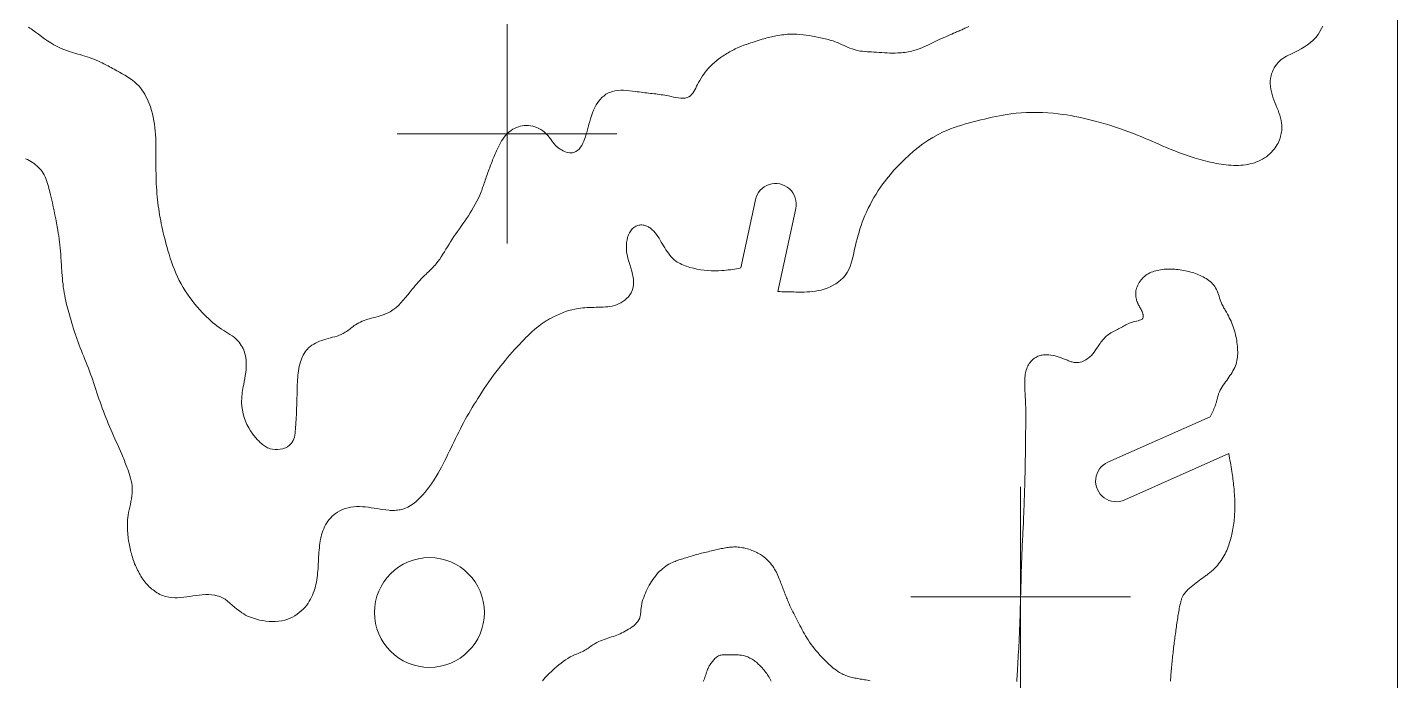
# Model space of a CAD drawing. Header units: millimetres. Extents: x -0.1 to 63, y 0 to 35.
# Drawn here: x 50.53 to 63, y 17.38 to 23.33 of the extents above; entities that cross this region are included whole.
import ezdxf

# ---------------------------------------------------------------- set-up
doc = ezdxf.new("R2010")
doc.units = ezdxf.units.MM
doc.header["$MEASUREMENT"] = 0
doc.header["$PDMODE"] = 2
for name, color, linetype, lineweight in [('cut', 7, 'CONTINUOUS', 0), ('layout3', 7, 'CONTINUOUS', 0), ('layout4', 7, 'CONTINUOUS', 0), ('screw', 7, 'CONTINUOUS', 0)]:
    doc.layers.add(name, color=color, linetype=linetype, lineweight=lineweight)

msp = doc.modelspace()

# ---------------------------------------------------------------- linework, layer by layer
at = {"layer": 'cut'}
msp.add_line((63, 35), (63, 0), dxfattribs=at)
at = {"layer": 'layout3', "color": 3, "linetype": 'CONTINUOUS'}
for p, q in [((57.157, 21.758), (57.024, 21.137)), ((57.524, 21.679), (57.362, 20.921))]:
    msp.add_line(p, q, dxfattribs=at)
at = {"layer": 'layout3', "color": 5, "linetype": 'CONTINUOUS'}
msp.add_lwpolyline([(54.898, 22.358), (54.884, 22.343), (54.871, 22.328), (54.859, 22.311), (54.848, 22.294), (54.838, 22.276), (54.828, 22.258), (54.819, 22.24), (54.81, 22.221), (54.802, 22.202), (54.795, 22.189), (54.789, 22.175), (54.784, 22.161), (54.778, 22.147), (54.772, 22.134), (54.767, 22.12), (54.761, 22.106), (54.756, 22.092), (54.751, 22.079), (54.745, 22.064), (54.74, 22.05), (54.735, 22.036), (54.729, 22.022), (54.724, 22.007), (54.719, 21.993), (54.714, 21.978), (54.709, 21.964), (54.704, 21.95), (54.7, 21.936), (54.695, 21.923), (54.69, 21.909), (54.686, 21.896), (54.681, 21.882), (54.676, 21.869), (54.672, 21.855), (54.667, 21.842), (54.661, 21.829), (54.65, 21.801), (54.637, 21.773), (54.623, 21.745), (54.609, 21.718), (54.594, 21.691), (54.579, 21.664), (54.563, 21.638), (54.546, 21.612), (54.529, 21.586), (54.513, 21.563), (54.497, 21.539), (54.481, 21.516), (54.464, 21.493), (54.448, 21.47), (54.431, 21.447), (54.415, 21.424), (54.399, 21.4), (54.384, 21.376), (54.37, 21.353), (54.356, 21.33), (54.342, 21.307), (54.329, 21.284), (54.315, 21.261), (54.3, 21.239), (54.285, 21.217), (54.269, 21.195), (54.253, 21.174), (54.243, 21.163), (54.233, 21.153), (54.224, 21.142), (54.213, 21.132), (54.203, 21.122), (54.193, 21.112), (54.182, 21.102), (54.172, 21.091), (54.162, 21.081), (54.147, 21.067), (54.133, 21.052), (54.118, 21.037), (54.104, 21.022), (54.09, 21.007), (54.077, 20.991), (54.063, 20.976), (54.049, 20.96), (54.036, 20.944), (54.015, 20.918), (53.995, 20.893), (53.974, 20.867), (53.953, 20.842), (53.931, 20.818), (53.909, 20.795), (53.885, 20.774), (53.86, 20.755), (53.834, 20.738), (53.817, 20.729), (53.799, 20.721), (53.781, 20.714), (53.762, 20.707), (53.743, 20.701), (53.724, 20.696), (53.704, 20.69), (53.685, 20.685), (53.665, 20.679), (53.648, 20.674), (53.631, 20.669), (53.614, 20.663), (53.597, 20.658), (53.581, 20.651), (53.565, 20.644), (53.549, 20.637), (53.533, 20.628), (53.519, 20.619), (53.508, 20.612), (53.498, 20.604), (53.487, 20.596), (53.477, 20.588), (53.467, 20.58), (53.457, 20.573), (53.447, 20.565), (53.436, 20.558), (53.426, 20.551), (53.408, 20.541), (53.39, 20.532), (53.371, 20.524), (53.351, 20.517), (53.332, 20.511), (53.311, 20.505), (53.291, 20.5), (53.271, 20.494), (53.25, 20.488), (53.231, 20.483), (53.212, 20.476), (53.193, 20.469), (53.174, 20.462), (53.156, 20.453), (53.139, 20.444), (53.122, 20.434), (53.107, 20.422), (53.092, 20.409), (53.081, 20.398), (53.071, 20.385), (53.061, 20.372), (53.052, 20.358), (53.044, 20.344), (53.036, 20.329), (53.03, 20.314), (53.024, 20.298), (53.018, 20.282), (53.012, 20.262), (53.007, 20.242), (53.003, 20.221), (53, 20.2), (52.997, 20.179), (52.995, 20.159), (52.993, 20.138), (52.991, 20.117), (52.99, 20.096), (52.989, 20.072), (52.988, 20.049), (52.988, 20.025), (52.987, 20.001), (52.987, 19.978), (52.986, 19.955), (52.985, 19.931), (52.985, 19.908), (52.984, 19.885), (52.983, 19.863), (52.983, 19.841), (52.982, 19.82), (52.981, 19.798), (52.979, 19.776), (52.978, 19.754), (52.977, 19.732), (52.975, 19.709), (52.974, 19.686), (52.973, 19.668), (52.971, 19.65), (52.969, 19.632), (52.966, 19.615), (52.963, 19.597), (52.958, 19.581), (52.952, 19.565), (52.944, 19.551), (52.934, 19.537), (52.919, 19.522), (52.901, 19.509), (52.881, 19.499), (52.859, 19.491), (52.835, 19.486), (52.811, 19.483), (52.788, 19.483), (52.764, 19.486), (52.742, 19.491), (52.731, 19.495), (52.72, 19.5), (52.71, 19.505), (52.701, 19.511), (52.691, 19.517), (52.682, 19.523), (52.673, 19.53), (52.664, 19.537), (52.656, 19.545), (52.647, 19.553), (52.639, 19.561), (52.63, 19.569), (52.622, 19.578), (52.614, 19.587), (52.606, 19.596), (52.599, 19.605), (52.591, 19.614), (52.584, 19.623), (52.565, 19.652), (52.548, 19.681), (52.532, 19.712), (52.518, 19.743), (52.507, 19.776), (52.497, 19.809), (52.49, 19.842), (52.486, 19.876), (52.483, 19.909), (52.483, 19.928), (52.484, 19.946), (52.485, 19.965), (52.487, 19.983), (52.489, 20.002), (52.492, 20.02), (52.495, 20.039), (52.498, 20.057), (52.502, 20.075), (52.507, 20.103), (52.511, 20.13), (52.516, 20.157), (52.52, 20.184), (52.523, 20.211), (52.524, 20.239), (52.525, 20.266), (52.523, 20.293), (52.52, 20.321), (52.517, 20.337), (52.513, 20.354), (52.508, 20.37), (52.502, 20.387), (52.496, 20.402), (52.488, 20.418), (52.48, 20.432), (52.471, 20.446), (52.461, 20.46), (52.446, 20.476), (52.431, 20.491), (52.414, 20.505), (52.396, 20.518), (52.377, 20.531), (52.358, 20.543), (52.339, 20.555), (52.32, 20.567), (52.301, 20.579), (52.28, 20.594), (52.259, 20.609), (52.239, 20.625), (52.219, 20.641), (52.2, 20.658), (52.181, 20.675), (52.163, 20.693), (52.145, 20.711), (52.127, 20.729), (52.102, 20.756), (52.078, 20.783), (52.055, 20.811), (52.033, 20.84), (52.011, 20.869), (51.99, 20.899), (51.97, 20.929), (51.951, 20.96), (51.933, 20.991), (51.916, 21.024), (51.901, 21.056), (51.886, 21.09), (51.872, 21.123), (51.858, 21.157), (51.846, 21.192), (51.834, 21.226), (51.823, 21.261), (51.813, 21.296), (51.805, 21.323), (51.797, 21.35), (51.79, 21.377), (51.783, 21.404), (51.776, 21.431), (51.77, 21.458), (51.764, 21.486), (51.758, 21.513), (51.752, 21.54), (51.747, 21.567), (51.742, 21.594), (51.737, 21.621), (51.733, 21.648), (51.729, 21.676), (51.725, 21.703), (51.721, 21.73), (51.718, 21.757), (51.715, 21.785), (51.713, 21.814), (51.711, 21.844), (51.709, 21.874), (51.707, 21.904), (51.706, 21.934), (51.705, 21.965), (51.705, 21.995), (51.704, 22.025), (51.704, 22.055), (51.704, 22.088), (51.704, 22.121), (51.704, 22.153), (51.704, 22.186), (51.704, 22.219), (51.704, 22.252), (51.703, 22.285), (51.702, 22.318), (51.7, 22.351), (51.697, 22.383), (51.694, 22.415), (51.69, 22.447), (51.685, 22.478), (51.679, 22.51), (51.671, 22.541), (51.663, 22.572), (51.653, 22.603), (51.642, 22.634), (51.633, 22.656), (51.624, 22.677), (51.613, 22.698), (51.602, 22.719), (51.589, 22.739), (51.576, 22.759), (51.562, 22.777), (51.547, 22.795), (51.531, 22.812), (51.511, 22.83), (51.49, 22.847), (51.467, 22.863), (51.444, 22.878), (51.421, 22.893), (51.396, 22.906), (51.372, 22.92), (51.347, 22.933), (51.323, 22.946), (51.309, 22.953), (51.296, 22.961), (51.282, 22.968), (51.269, 22.976), (51.255, 22.983), (51.241, 22.99), (51.228, 22.997), (51.214, 23.004), (51.2, 23.011), (51.18, 23.02), (51.16, 23.029), (51.14, 23.037), (51.119, 23.045), (51.099, 23.053), (51.078, 23.06), (51.057, 23.067), (51.036, 23.073), (51.014, 23.08), (50.994, 23.085), (50.974, 23.091), (50.954, 23.097), (50.934, 23.103), (50.914, 23.109), (50.894, 23.116), (50.874, 23.123), (50.855, 23.13), (50.836, 23.138), (50.805, 23.153), (50.775, 23.169), (50.746, 23.186), (50.718, 23.205), (50.69, 23.224), (50.662, 23.244), (50.634, 23.265), (50.607, 23.285), (50.579, 23.305), (50.567, 23.313), (50.556, 23.322), (50.544, 23.33)], dxfattribs=at)
at = {"layer": 'layout3', "color": 3, "linetype": 'CONTINUOUS'}
for points in [[(59.099, 23.335), (59.081, 23.327), (59.062, 23.319), (59.053, 23.315), (59.044, 23.31), (59.035, 23.306), (59.025, 23.302), (59.016, 23.298), (59.007, 23.294), (58.998, 23.29), (58.988, 23.286), (58.979, 23.282), (58.961, 23.274), (58.943, 23.267), (58.925, 23.259), (58.907, 23.251), (58.889, 23.243), (58.871, 23.235), (58.853, 23.227), (58.835, 23.219), (58.817, 23.211), (58.792, 23.199), (58.768, 23.187), (58.744, 23.176), (58.72, 23.164), (58.695, 23.153), (58.671, 23.142), (58.646, 23.132), (58.621, 23.123), (58.595, 23.116), (58.58, 23.112), (58.564, 23.108), (58.548, 23.105), (58.532, 23.102), (58.517, 23.1), (58.501, 23.098), (58.485, 23.097), (58.469, 23.095), (58.453, 23.095), (58.428, 23.094), (58.404, 23.094), (58.38, 23.094), (58.356, 23.095), (58.331, 23.096), (58.307, 23.098), (58.283, 23.099), (58.258, 23.101), (58.234, 23.103), (58.214, 23.104), (58.194, 23.105), (58.173, 23.106), (58.153, 23.108), (58.133, 23.11), (58.113, 23.112), (58.094, 23.115), (58.074, 23.119), (58.055, 23.125), (58.037, 23.131), (58.018, 23.137), (58, 23.145), (57.982, 23.153), (57.964, 23.162), (57.947, 23.17), (57.929, 23.178), (57.911, 23.186), (57.892, 23.194), (57.878, 23.199), (57.864, 23.204), (57.85, 23.208), (57.836, 23.212), (57.822, 23.216), (57.807, 23.22), (57.793, 23.223), (57.778, 23.227), (57.764, 23.23), (57.735, 23.236), (57.706, 23.242), (57.678, 23.248), (57.649, 23.253), (57.62, 23.258), (57.591, 23.261), (57.562, 23.264), (57.533, 23.266), (57.503, 23.266), (57.486, 23.266), (57.468, 23.266), (57.45, 23.265), (57.432, 23.263), (57.415, 23.261), (57.397, 23.259), (57.379, 23.256), (57.362, 23.253), (57.344, 23.25), (57.33, 23.247), (57.316, 23.244), (57.303, 23.241), (57.289, 23.238), (57.275, 23.234), (57.261, 23.231), (57.247, 23.227), (57.233, 23.223), (57.22, 23.219), (57.192, 23.211), (57.164, 23.203), (57.136, 23.194), (57.108, 23.185), (57.081, 23.175), (57.053, 23.165), (57.026, 23.154), (57, 23.143), (56.973, 23.131), (56.96, 23.124), (56.947, 23.118), (56.935, 23.111), (56.922, 23.104), (56.909, 23.097), (56.897, 23.09), (56.885, 23.082), (56.872, 23.075), (56.86, 23.067), (56.849, 23.059), (56.837, 23.05), (56.826, 23.042), (56.814, 23.033), (56.803, 23.024), (56.792, 23.015), (56.782, 23.005), (56.771, 22.996), (56.761, 22.986), (56.745, 22.971), (56.73, 22.955), (56.715, 22.938), (56.701, 22.921), (56.688, 22.903), (56.675, 22.885), (56.663, 22.866), (56.651, 22.845), (56.639, 22.825), (56.631, 22.808), (56.623, 22.791), (56.615, 22.774), (56.606, 22.758), (56.597, 22.743), (56.587, 22.728), (56.577, 22.716), (56.566, 22.705), (56.553, 22.696), (56.537, 22.688), (56.518, 22.684), (56.499, 22.682), (56.478, 22.683), (56.456, 22.685), (56.434, 22.689), (56.412, 22.693), (56.39, 22.698), (56.368, 22.703), (56.35, 22.706), (56.333, 22.709), (56.316, 22.712), (56.3, 22.714), (56.284, 22.717), (56.267, 22.719), (56.251, 22.721), (56.235, 22.723), (56.219, 22.725), (56.202, 22.727), (56.185, 22.729), (56.169, 22.731), (56.151, 22.733), (56.134, 22.736), (56.117, 22.738), (56.1, 22.74), (56.082, 22.742), (56.065, 22.745), (56.038, 22.748), (56.011, 22.751), (55.985, 22.754), (55.958, 22.756), (55.932, 22.756), (55.906, 22.754), (55.88, 22.751), (55.856, 22.745), (55.832, 22.736), (55.82, 22.731), (55.809, 22.725), (55.798, 22.718), (55.787, 22.71), (55.777, 22.702), (55.767, 22.694), (55.757, 22.685), (55.748, 22.675), (55.739, 22.666), (55.723, 22.644), (55.708, 22.621), (55.696, 22.598), (55.684, 22.573), (55.674, 22.548), (55.665, 22.522), (55.657, 22.496), (55.65, 22.47), (55.643, 22.445), (55.64, 22.432), (55.637, 22.42), (55.634, 22.407), (55.63, 22.395), (55.627, 22.382), (55.623, 22.37), (55.619, 22.357), (55.615, 22.344), (55.611, 22.331), (55.604, 22.311), (55.596, 22.291), (55.587, 22.272), (55.577, 22.253), (55.566, 22.236), (55.553, 22.22), (55.539, 22.207), (55.524, 22.196), (55.507, 22.189), (55.494, 22.186), (55.48, 22.185), (55.465, 22.186), (55.451, 22.188), (55.436, 22.192), (55.421, 22.197), (55.407, 22.203), (55.393, 22.211), (55.38, 22.219), (55.36, 22.234), (55.343, 22.25), (55.327, 22.268), (55.312, 22.286), (55.298, 22.305), (55.284, 22.324), (55.269, 22.342), (55.254, 22.359), (55.237, 22.375), (55.222, 22.387), (55.205, 22.398), (55.188, 22.408), (55.17, 22.416), (55.151, 22.423), (55.132, 22.428), (55.112, 22.432), (55.092, 22.434), (55.072, 22.434), (55.054, 22.433), (55.036, 22.431), (55.018, 22.427), (55.001, 22.422), (54.984, 22.416), (54.967, 22.408), (54.951, 22.4), (54.936, 22.39), (54.922, 22.38), (54.919, 22.378), (54.916, 22.375), (54.913, 22.373), (54.911, 22.371), (54.908, 22.368), (54.905, 22.366), (54.903, 22.363), (54.9, 22.361), (54.898, 22.358)], [(57.362, 20.921), (57.38, 20.921), (57.398, 20.92), (57.416, 20.92), (57.434, 20.919), (57.452, 20.919), (57.471, 20.918), (57.489, 20.918), (57.507, 20.918), (57.525, 20.917), (57.55, 20.917), (57.576, 20.917), (57.602, 20.917), (57.627, 20.918), (57.653, 20.92), (57.678, 20.922), (57.704, 20.926), (57.729, 20.93), (57.755, 20.936), (57.783, 20.944), (57.811, 20.954), (57.838, 20.966), (57.864, 20.979), (57.89, 20.993), (57.914, 21.01), (57.936, 21.028), (57.956, 21.048), (57.974, 21.069), (57.992, 21.095), (58.006, 21.122), (58.019, 21.151), (58.029, 21.181), (58.038, 21.212), (58.046, 21.244), (58.054, 21.276), (58.06, 21.308), (58.067, 21.34), (58.075, 21.372), (58.082, 21.403), (58.091, 21.434), (58.1, 21.464), (58.109, 21.494), (58.119, 21.524), (58.13, 21.554), (58.141, 21.583), (58.153, 21.613), (58.168, 21.646), (58.183, 21.68), (58.2, 21.713), (58.217, 21.746), (58.236, 21.778), (58.255, 21.81), (58.275, 21.841), (58.296, 21.872), (58.317, 21.902), (58.334, 21.924), (58.35, 21.946), (58.367, 21.967), (58.385, 21.988), (58.403, 22.009), (58.421, 22.029), (58.439, 22.049), (58.458, 22.069), (58.477, 22.089), (58.516, 22.127), (58.556, 22.164), (58.597, 22.199), (58.639, 22.234), (58.682, 22.266), (58.727, 22.297), (58.772, 22.325), (58.819, 22.352), (58.867, 22.376), (58.9, 22.39), (58.933, 22.403), (58.967, 22.416), (59.001, 22.427), (59.035, 22.438), (59.07, 22.448), (59.104, 22.458), (59.139, 22.467), (59.174, 22.476), (59.208, 22.485), (59.242, 22.493), (59.276, 22.501), (59.31, 22.509), (59.344, 22.516), (59.379, 22.523), (59.413, 22.529), (59.447, 22.535), (59.482, 22.54), (59.529, 22.545), (59.577, 22.549), (59.625, 22.552), (59.673, 22.553), (59.721, 22.553), (59.769, 22.551), (59.817, 22.549), (59.865, 22.545), (59.913, 22.54), (59.951, 22.535), (59.988, 22.53), (60.026, 22.524), (60.064, 22.517), (60.101, 22.509), (60.138, 22.501), (60.176, 22.493), (60.213, 22.484), (60.25, 22.474), (60.294, 22.462), (60.338, 22.45), (60.382, 22.436), (60.425, 22.422), (60.469, 22.408), (60.512, 22.393), (60.555, 22.377), (60.597, 22.36), (60.64, 22.343), (60.672, 22.33), (60.704, 22.316), (60.737, 22.303), (60.769, 22.289), (60.801, 22.275), (60.833, 22.261), (60.865, 22.247), (60.897, 22.233), (60.93, 22.22), (60.973, 22.202), (61.016, 22.186), (61.06, 22.17), (61.104, 22.154), (61.148, 22.14), (61.192, 22.127), (61.237, 22.114), (61.282, 22.103), (61.327, 22.093), (61.35, 22.089), (61.372, 22.085), (61.395, 22.082), (61.418, 22.078), (61.44, 22.076), (61.463, 22.074), (61.486, 22.072), (61.509, 22.071), (61.532, 22.071), (61.553, 22.071), (61.574, 22.072), (61.595, 22.074), (61.616, 22.076), (61.637, 22.08), (61.657, 22.084), (61.677, 22.089), (61.698, 22.095), (61.717, 22.102), (61.736, 22.11), (61.754, 22.118), (61.772, 22.128), (61.789, 22.139), (61.806, 22.15), (61.822, 22.163), (61.837, 22.176), (61.852, 22.19), (61.865, 22.205), (61.876, 22.218), (61.886, 22.232), (61.895, 22.245), (61.904, 22.26), (61.912, 22.274), (61.919, 22.289), (61.926, 22.304), (61.931, 22.32), (61.936, 22.336), (61.939, 22.349), (61.942, 22.362), (61.944, 22.375), (61.946, 22.388), (61.947, 22.401), (61.947, 22.415), (61.947, 22.428), (61.946, 22.441), (61.945, 22.454), (61.941, 22.479), (61.936, 22.503), (61.929, 22.527), (61.921, 22.55), (61.912, 22.574), (61.902, 22.597), (61.893, 22.621), (61.883, 22.645), (61.874, 22.669), (61.866, 22.693), (61.859, 22.717), (61.852, 22.741), (61.847, 22.765), (61.844, 22.79), (61.842, 22.814), (61.842, 22.838), (61.844, 22.862), (61.849, 22.886), (61.854, 22.905), (61.861, 22.924), (61.869, 22.942), (61.878, 22.959), (61.889, 22.976), (61.901, 22.992), (61.914, 23.007), (61.927, 23.021), (61.942, 23.034), (61.957, 23.045), (61.973, 23.056), (61.989, 23.065), (62.006, 23.074), (62.024, 23.082), (62.041, 23.091), (62.059, 23.099), (62.077, 23.107), (62.094, 23.116), (62.124, 23.132), (62.153, 23.149), (62.181, 23.169), (62.208, 23.189), (62.233, 23.212), (62.256, 23.236), (62.276, 23.262), (62.294, 23.289), (62.309, 23.317), (62.319, 23.34)], [(50.518, 22.132), (50.534, 22.124), (50.55, 22.116), (50.565, 22.107), (50.58, 22.097), (50.595, 22.087), (50.609, 22.076), (50.622, 22.065), (50.635, 22.053), (50.647, 22.04), (50.658, 22.027), (50.669, 22.014), (50.678, 21.999), (50.688, 21.984), (50.696, 21.967), (50.703, 21.95), (50.709, 21.932), (50.715, 21.915), (50.721, 21.896), (50.726, 21.878), (50.73, 21.86), (50.735, 21.841), (50.744, 21.804), (50.752, 21.767), (50.761, 21.73), (50.769, 21.693), (50.777, 21.657), (50.785, 21.62), (50.792, 21.583), (50.799, 21.547), (50.806, 21.51), (50.81, 21.482), (50.815, 21.455), (50.819, 21.428), (50.822, 21.4), (50.826, 21.373), (50.829, 21.346), (50.832, 21.318), (50.835, 21.29), (50.837, 21.263), (50.838, 21.244), (50.839, 21.226), (50.84, 21.207), (50.842, 21.188), (50.843, 21.169), (50.844, 21.151), (50.845, 21.132), (50.846, 21.113), (50.847, 21.095), (50.849, 21.068), (50.852, 21.042), (50.854, 21.016), (50.858, 20.99), (50.861, 20.963), (50.865, 20.937), (50.869, 20.911), (50.874, 20.885), (50.879, 20.859), (50.883, 20.838), (50.888, 20.817), (50.893, 20.796), (50.899, 20.775), (50.904, 20.753), (50.91, 20.732), (50.916, 20.711), (50.922, 20.69), (50.928, 20.669), (50.936, 20.643), (50.944, 20.617), (50.952, 20.591), (50.96, 20.565), (50.969, 20.538), (50.977, 20.512), (50.986, 20.486), (50.996, 20.461), (51.005, 20.435), (51.015, 20.408), (51.025, 20.382), (51.036, 20.356), (51.047, 20.329), (51.057, 20.303), (51.068, 20.277), (51.078, 20.25), (51.089, 20.224), (51.099, 20.197), (51.109, 20.169), (51.119, 20.142), (51.128, 20.114), (51.138, 20.085), (51.147, 20.057), (51.157, 20.029), (51.166, 20.001), (51.175, 19.973), (51.185, 19.945), (51.195, 19.917), (51.205, 19.889), (51.215, 19.86), (51.226, 19.832), (51.237, 19.804), (51.248, 19.776), (51.259, 19.748), (51.27, 19.721), (51.282, 19.693), (51.294, 19.665), (51.306, 19.637), (51.318, 19.609), (51.331, 19.581), (51.343, 19.553), (51.356, 19.525), (51.368, 19.497), (51.38, 19.469), (51.392, 19.442), (51.398, 19.427), (51.404, 19.412), (51.41, 19.398), (51.416, 19.383), (51.422, 19.368), (51.428, 19.354), (51.434, 19.339), (51.44, 19.324), (51.445, 19.309), (51.453, 19.287), (51.46, 19.265), (51.467, 19.243), (51.473, 19.221), (51.478, 19.199), (51.483, 19.177), (51.486, 19.154), (51.488, 19.132), (51.488, 19.11), (51.487, 19.085), (51.485, 19.06), (51.481, 19.035), (51.476, 19.01), (51.471, 18.984), (51.465, 18.959), (51.46, 18.934), (51.455, 18.909), (51.45, 18.884), (51.448, 18.864), (51.446, 18.843), (51.445, 18.823), (51.444, 18.803), (51.444, 18.783), (51.444, 18.763), (51.445, 18.743), (51.447, 18.723), (51.448, 18.702), (51.45, 18.687), (51.452, 18.672), (51.454, 18.656), (51.456, 18.641), (51.459, 18.626), (51.462, 18.611), (51.465, 18.596), (51.468, 18.581), (51.472, 18.566), (51.475, 18.55), (51.48, 18.535), (51.484, 18.519), (51.489, 18.504), (51.494, 18.488), (51.499, 18.473), (51.505, 18.458), (51.51, 18.443), (51.517, 18.428), (51.523, 18.414), (51.53, 18.399), (51.536, 18.385), (51.544, 18.371), (51.551, 18.357), (51.559, 18.343), (51.567, 18.329), (51.576, 18.316), (51.585, 18.303), (51.594, 18.291), (51.603, 18.279), (51.612, 18.267), (51.622, 18.256), (51.632, 18.244), (51.643, 18.234), (51.654, 18.223), (51.665, 18.213), (51.677, 18.204), (51.689, 18.195), (51.701, 18.187), (51.714, 18.179), (51.727, 18.171), (51.74, 18.164), (51.753, 18.158), (51.767, 18.153), (51.781, 18.148), (51.795, 18.144), (51.821, 18.138), (51.847, 18.135), (51.874, 18.133), (51.901, 18.134), (51.928, 18.135), (51.956, 18.138), (51.984, 18.142), (52.012, 18.146), (52.04, 18.15), (52.069, 18.154), (52.097, 18.158), (52.125, 18.161), (52.154, 18.162), (52.181, 18.163), (52.209, 18.161), (52.235, 18.158), (52.261, 18.152), (52.285, 18.144), (52.309, 18.133), (52.332, 18.119), (52.355, 18.103), (52.376, 18.085), (52.398, 18.067), (52.419, 18.049), (52.441, 18.03), (52.463, 18.013), (52.486, 17.996), (52.503, 17.986), (52.519, 17.976), (52.537, 17.967), (52.554, 17.96), (52.572, 17.952), (52.59, 17.946), (52.609, 17.94), (52.628, 17.935), (52.647, 17.93), (52.675, 17.925), (52.704, 17.92), (52.733, 17.917), (52.762, 17.916), (52.791, 17.917), (52.819, 17.919), (52.848, 17.923), (52.876, 17.93), (52.903, 17.938), (52.925, 17.947), (52.947, 17.958), (52.968, 17.97), (52.988, 17.983), (53.008, 17.998), (53.026, 18.013), (53.044, 18.03), (53.06, 18.048), (53.076, 18.067), (53.088, 18.084), (53.099, 18.101), (53.109, 18.119), (53.119, 18.138), (53.127, 18.156), (53.135, 18.176), (53.142, 18.195), (53.148, 18.215), (53.154, 18.235), (53.159, 18.255), (53.163, 18.276), (53.166, 18.296), (53.169, 18.317), (53.172, 18.338), (53.174, 18.359), (53.176, 18.38), (53.178, 18.401), (53.179, 18.422), (53.18, 18.443), (53.182, 18.464), (53.183, 18.485), (53.184, 18.506), (53.186, 18.527), (53.187, 18.548), (53.189, 18.568), (53.191, 18.589), (53.193, 18.61), (53.196, 18.63), (53.199, 18.649), (53.202, 18.668), (53.206, 18.688), (53.211, 18.707), (53.216, 18.725), (53.223, 18.744), (53.23, 18.762), (53.238, 18.78), (53.247, 18.797), (53.257, 18.815), (53.268, 18.831), (53.281, 18.847), (53.294, 18.862), (53.308, 18.876), (53.322, 18.889), (53.338, 18.902), (53.354, 18.913), (53.377, 18.925), (53.401, 18.936), (53.425, 18.945), (53.451, 18.952), (53.477, 18.957), (53.503, 18.961), (53.529, 18.963), (53.556, 18.963), (53.582, 18.962), (53.61, 18.96), (53.636, 18.957), (53.663, 18.953), (53.69, 18.949), (53.716, 18.945), (53.743, 18.94), (53.769, 18.936), (53.796, 18.933), (53.823, 18.93), (53.836, 18.929), (53.849, 18.929), (53.862, 18.929), (53.875, 18.929), (53.889, 18.93), (53.902, 18.931), (53.915, 18.933), (53.927, 18.935), (53.94, 18.938), (53.968, 18.947), (53.994, 18.959), (54.02, 18.973), (54.044, 18.99), (54.068, 19.008), (54.09, 19.028), (54.112, 19.049), (54.132, 19.072), (54.152, 19.095), (54.162, 19.107), (54.172, 19.12), (54.182, 19.133), (54.192, 19.146), (54.201, 19.159), (54.21, 19.172), (54.219, 19.185), (54.228, 19.198), (54.237, 19.212), (54.253, 19.239), (54.27, 19.267), (54.286, 19.296), (54.301, 19.324), (54.317, 19.353), (54.331, 19.382), (54.346, 19.411), (54.36, 19.44), (54.375, 19.47), (54.389, 19.499), (54.402, 19.527), (54.416, 19.556), (54.43, 19.585), (54.444, 19.614), (54.458, 19.642), (54.473, 19.671), (54.487, 19.699), (54.502, 19.727), (54.517, 19.756), (54.533, 19.784), (54.549, 19.812), (54.565, 19.839), (54.582, 19.867), (54.599, 19.895), (54.616, 19.922), (54.633, 19.949), (54.65, 19.976), (54.67, 20.007), (54.691, 20.038), (54.711, 20.068), (54.732, 20.099), (54.754, 20.129), (54.775, 20.159), (54.797, 20.188), (54.82, 20.217), (54.842, 20.246), (54.862, 20.271), (54.883, 20.296), (54.903, 20.321), (54.924, 20.345), (54.945, 20.369), (54.967, 20.393), (54.989, 20.417), (55.01, 20.44), (55.033, 20.464), (55.051, 20.483), (55.07, 20.502), (55.088, 20.52), (55.107, 20.539), (55.127, 20.557), (55.147, 20.575), (55.167, 20.592), (55.187, 20.608), (55.209, 20.624), (55.218, 20.63), (55.227, 20.637), (55.236, 20.643), (55.246, 20.649), (55.255, 20.655), (55.265, 20.661), (55.274, 20.666), (55.284, 20.672), (55.294, 20.677), (55.32, 20.691), (55.347, 20.705), (55.374, 20.717), (55.402, 20.728), (55.43, 20.739), (55.458, 20.748), (55.487, 20.756), (55.515, 20.762), (55.544, 20.768), (55.565, 20.771), (55.586, 20.773), (55.606, 20.775), (55.627, 20.776), (55.648, 20.777), (55.668, 20.778), (55.689, 20.778), (55.71, 20.779), (55.731, 20.779), (55.752, 20.78), (55.773, 20.781), (55.793, 20.782), (55.814, 20.784), (55.834, 20.787), (55.854, 20.79), (55.874, 20.795), (55.893, 20.801), (55.913, 20.809), (55.932, 20.819), (55.951, 20.831), (55.969, 20.844), (55.986, 20.859), (56.002, 20.875), (56.015, 20.893), (56.027, 20.911), (56.036, 20.931), (56.043, 20.951), (56.046, 20.965), (56.048, 20.979), (56.049, 20.993), (56.049, 21.007), (56.048, 21.021), (56.047, 21.036), (56.045, 21.05), (56.042, 21.064), (56.039, 21.078), (56.032, 21.109), (56.023, 21.138), (56.014, 21.167), (56.006, 21.196), (55.998, 21.225), (55.991, 21.255), (55.986, 21.285), (55.984, 21.316), (55.984, 21.348), (55.986, 21.37), (55.99, 21.393), (55.995, 21.415), (56.003, 21.437), (56.012, 21.457), (56.023, 21.476), (56.037, 21.492), (56.052, 21.506), (56.07, 21.517), (56.078, 21.52), (56.087, 21.523), (56.096, 21.525), (56.106, 21.527), (56.115, 21.528), (56.125, 21.528), (56.135, 21.527), (56.144, 21.526), (56.153, 21.524), (56.161, 21.521), (56.169, 21.518), (56.177, 21.515), (56.185, 21.511), (56.192, 21.506), (56.199, 21.502), (56.206, 21.496), (56.212, 21.491), (56.219, 21.485), (56.233, 21.471), (56.246, 21.456), (56.258, 21.44), (56.27, 21.424), (56.281, 21.407), (56.291, 21.39), (56.301, 21.372), (56.312, 21.354), (56.322, 21.337), (56.332, 21.319), (56.343, 21.302), (56.354, 21.286), (56.366, 21.27), (56.378, 21.254), (56.391, 21.239), (56.404, 21.225), (56.419, 21.212), (56.434, 21.2), (56.447, 21.191), (56.46, 21.183), (56.473, 21.176), (56.488, 21.169), (56.502, 21.163), (56.517, 21.157), (56.532, 21.152), (56.547, 21.147), (56.562, 21.142), (56.594, 21.134), (56.626, 21.127), (56.658, 21.121), (56.691, 21.116), (56.723, 21.113), (56.756, 21.111), (56.788, 21.11), (56.821, 21.111), (56.853, 21.113), (56.872, 21.114), (56.892, 21.116), (56.911, 21.119), (56.93, 21.121), (56.949, 21.124), (56.967, 21.127), (56.986, 21.13), (57.005, 21.133), (57.024, 21.137)]]:
    msp.add_lwpolyline(points, dxfattribs=at)
msp.add_arc((57.341, 21.718), 0.188, 347.9052, 527.9052, dxfattribs=at)
at = {"layer": 'layout3', "color": 5, "linetype": 'CONTINUOUS'}
msp.add_point((54.898, 22.358), dxfattribs=at)
at = {"layer": 'layout4', "color": 1, "linetype": 'CONTINUOUS'}
for p, q in [((60.365, 19.368), (61.296, 19.782)), ((60.517, 19.025), (61.465, 19.446))]:
    msp.add_line(p, q, dxfattribs=at)
msp.add_lwpolyline([(61.296, 19.782), (61.302, 19.794), (61.308, 19.806), (61.313, 19.817), (61.319, 19.829), (61.324, 19.841), (61.329, 19.853), (61.334, 19.865), (61.339, 19.877), (61.343, 19.889), (61.345, 19.896), (61.347, 19.903), (61.349, 19.909), (61.351, 19.916), (61.353, 19.923), (61.355, 19.929), (61.356, 19.936), (61.358, 19.943), (61.36, 19.95), (61.362, 19.956), (61.364, 19.963), (61.366, 19.97), (61.368, 19.976), (61.37, 19.983), (61.372, 19.989), (61.375, 19.996), (61.377, 20.002), (61.38, 20.009), (61.387, 20.025), (61.395, 20.04), (61.404, 20.055), (61.414, 20.07), (61.424, 20.084), (61.434, 20.099), (61.445, 20.113), (61.455, 20.127), (61.466, 20.142), (61.475, 20.156), (61.485, 20.17), (61.494, 20.185), (61.502, 20.2), (61.51, 20.215), (61.518, 20.23), (61.524, 20.246), (61.53, 20.261), (61.535, 20.277), (61.538, 20.293), (61.541, 20.308), (61.543, 20.324), (61.544, 20.34), (61.545, 20.356), (61.545, 20.372), (61.544, 20.388), (61.543, 20.405), (61.542, 20.421), (61.54, 20.439), (61.538, 20.457), (61.536, 20.476), (61.533, 20.494), (61.529, 20.512), (61.526, 20.529), (61.521, 20.547), (61.516, 20.565), (61.511, 20.582), (61.505, 20.6), (61.499, 20.617), (61.492, 20.634), (61.485, 20.651), (61.477, 20.668), (61.469, 20.684), (61.461, 20.701), (61.452, 20.717), (61.443, 20.733), (61.438, 20.742), (61.432, 20.751), (61.427, 20.76), (61.422, 20.769), (61.417, 20.778), (61.412, 20.788), (61.407, 20.797), (61.402, 20.806), (61.398, 20.816), (61.392, 20.831), (61.386, 20.847), (61.381, 20.863), (61.376, 20.879), (61.371, 20.896), (61.365, 20.911), (61.359, 20.927), (61.352, 20.942), (61.344, 20.956), (61.336, 20.969), (61.327, 20.981), (61.317, 20.992), (61.306, 21.003), (61.294, 21.013), (61.282, 21.023), (61.27, 21.032), (61.257, 21.04), (61.243, 21.048), (61.23, 21.056), (61.217, 21.063), (61.203, 21.069), (61.189, 21.075), (61.175, 21.081), (61.161, 21.086), (61.147, 21.091), (61.133, 21.095), (61.118, 21.099), (61.102, 21.104), (61.086, 21.108), (61.07, 21.111), (61.054, 21.114), (61.038, 21.117), (61.022, 21.12), (61.005, 21.122), (60.989, 21.124), (60.973, 21.125), (60.957, 21.126), (60.941, 21.127), (60.925, 21.127), (60.908, 21.127), (60.892, 21.126), (60.876, 21.125), (60.86, 21.123), (60.844, 21.121), (60.829, 21.118), (60.814, 21.115), (60.8, 21.111), (60.786, 21.107), (60.772, 21.102), (60.758, 21.097), (60.745, 21.091), (60.732, 21.084), (60.719, 21.076), (60.707, 21.068), (60.696, 21.059), (60.685, 21.05), (60.675, 21.039), (60.666, 21.028), (60.657, 21.017), (60.649, 21.005), (60.642, 20.992), (60.636, 20.979), (60.63, 20.966), (60.626, 20.953), (60.623, 20.941), (60.62, 20.927), (60.618, 20.914), (60.618, 20.901), (60.618, 20.888), (60.619, 20.874), (60.621, 20.861), (60.624, 20.849), (60.625, 20.844), (60.626, 20.839), (60.628, 20.834), (60.63, 20.83), (60.632, 20.825), (60.634, 20.82), (60.636, 20.816), (60.638, 20.811), (60.64, 20.807), (60.644, 20.799), (60.649, 20.791), (60.653, 20.783), (60.658, 20.775), (60.662, 20.767), (60.666, 20.758), (60.671, 20.75), (60.675, 20.741), (60.678, 20.732), (60.68, 20.727), (60.682, 20.722), (60.683, 20.717), (60.685, 20.712), (60.686, 20.707), (60.686, 20.702), (60.686, 20.698), (60.686, 20.693), (60.686, 20.689), (60.682, 20.679), (60.675, 20.671), (60.665, 20.665), (60.653, 20.66), (60.64, 20.655), (60.625, 20.652), (60.61, 20.648), (60.595, 20.645), (60.581, 20.641), (60.567, 20.637), (60.554, 20.632), (60.541, 20.626), (60.529, 20.62), (60.518, 20.614), (60.507, 20.608), (60.496, 20.602), (60.485, 20.596), (60.474, 20.589), (60.462, 20.583), (60.451, 20.577), (60.439, 20.571), (60.427, 20.565), (60.415, 20.559), (60.403, 20.552), (60.391, 20.546), (60.38, 20.538), (60.369, 20.531), (60.359, 20.523), (60.35, 20.515), (60.341, 20.507), (60.333, 20.498), (60.324, 20.489), (60.316, 20.479), (60.309, 20.469), (60.301, 20.46), (60.294, 20.449), (60.283, 20.434), (60.272, 20.418), (60.261, 20.402), (60.25, 20.386), (60.239, 20.37), (60.227, 20.356), (60.214, 20.341), (60.201, 20.328), (60.186, 20.316), (60.175, 20.308), (60.164, 20.3), (60.151, 20.294), (60.139, 20.288), (60.126, 20.283), (60.113, 20.28), (60.1, 20.277), (60.087, 20.275), (60.073, 20.275), (60.065, 20.276), (60.056, 20.277), (60.048, 20.279), (60.039, 20.281), (60.03, 20.283), (60.022, 20.286), (60.014, 20.289), (60.005, 20.292), (59.997, 20.296), (59.978, 20.303), (59.959, 20.31), (59.94, 20.317), (59.922, 20.324), (59.903, 20.33), (59.884, 20.336), (59.865, 20.34), (59.845, 20.344), (59.826, 20.346), (59.816, 20.347), (59.806, 20.347), (59.797, 20.347), (59.787, 20.346), (59.777, 20.345), (59.767, 20.344), (59.758, 20.342), (59.748, 20.34), (59.739, 20.337), (59.728, 20.333), (59.718, 20.328), (59.708, 20.322), (59.698, 20.316), (59.689, 20.31), (59.68, 20.302), (59.672, 20.294), (59.664, 20.286), (59.657, 20.277), (59.649, 20.267), (59.642, 20.256), (59.636, 20.244), (59.631, 20.232), (59.626, 20.22), (59.622, 20.207), (59.619, 20.195), (59.616, 20.182), (59.613, 20.169), (59.611, 20.155), (59.61, 20.14), (59.609, 20.126), (59.608, 20.112), (59.608, 20.098), (59.608, 20.084), (59.608, 20.069), (59.608, 20.055), (59.609, 20.041), (59.61, 20.027), (59.61, 20.013), (59.611, 19.999), (59.612, 19.985), (59.613, 19.971), (59.613, 19.957), (59.614, 19.943), (59.615, 19.93), (59.615, 19.916), (59.616, 19.909), (59.616, 19.903), (59.616, 19.896), (59.616, 19.89), (59.616, 19.883), (59.617, 19.877), (59.617, 19.871), (59.617, 19.864), (59.617, 19.858), (59.617, 19.835), (59.617, 19.812), (59.617, 19.789), (59.617, 19.766), (59.617, 19.743), (59.617, 19.72), (59.617, 19.697), (59.617, 19.674), (59.616, 19.651), (59.616, 19.628), (59.616, 19.605), (59.616, 19.582), (59.615, 19.559), (59.615, 19.536), (59.615, 19.513), (59.615, 19.49), (59.614, 19.467), (59.614, 19.444), (59.614, 19.421), (59.613, 19.398), (59.613, 19.375), (59.613, 19.352), (59.612, 19.329), (59.612, 19.306), (59.611, 19.283), (59.611, 19.26), (59.61, 19.237), (59.609, 19.214), (59.609, 19.191), (59.608, 19.169), (59.608, 19.146), (59.607, 19.123), (59.606, 19.1), (59.606, 19.077), (59.605, 19.054), (59.604, 19.031), (59.603, 19.008), (59.603, 18.985), (59.602, 18.963), (59.601, 18.94), (59.6, 18.917), (59.599, 18.894), (59.598, 18.871), (59.597, 18.849), (59.596, 18.826), (59.595, 18.803), (59.594, 18.781), (59.592, 18.758), (59.591, 18.736), (59.59, 18.713), (59.589, 18.69), (59.588, 18.668), (59.586, 18.645), (59.585, 18.623), (59.584, 18.603), (59.584, 18.583), (59.583, 18.563), (59.582, 18.543), (59.581, 18.524), (59.58, 18.504), (59.58, 18.484), (59.579, 18.464), (59.579, 18.444), (59.577, 18.411), (59.576, 18.377), (59.576, 18.344), (59.575, 18.31), (59.574, 18.277), (59.573, 18.243), (59.572, 18.21), (59.571, 18.176), (59.57, 18.142)], dxfattribs=at)
at = {"layer": 'layout4', "color": 6, "linetype": 'CONTINUOUS'}
for points in [[(60.933, 17.374), (60.934, 17.39), (60.936, 17.406), (60.937, 17.422), (60.938, 17.438), (60.94, 17.454), (60.941, 17.47), (60.942, 17.486), (60.944, 17.502), (60.945, 17.518), (60.947, 17.534), (60.949, 17.55), (60.95, 17.566), (60.952, 17.582), (60.953, 17.598), (60.955, 17.615), (60.957, 17.631), (60.959, 17.647), (60.96, 17.663), (60.962, 17.679), (60.964, 17.695), (60.966, 17.711), (60.968, 17.727), (60.97, 17.743), (60.972, 17.759), (60.974, 17.775), (60.976, 17.791), (60.978, 17.807), (60.981, 17.823), (60.983, 17.839), (60.985, 17.854), (60.988, 17.87), (60.99, 17.886), (60.992, 17.902), (60.995, 17.918), (60.997, 17.934), (61, 17.95), (61.002, 17.966), (61.005, 17.98), (61.007, 17.994), (61.009, 18.009), (61.012, 18.023), (61.014, 18.037), (61.017, 18.051), (61.02, 18.066), (61.024, 18.08), (61.027, 18.094), (61.029, 18.101), (61.031, 18.108), (61.033, 18.115), (61.035, 18.122), (61.038, 18.129), (61.04, 18.136), (61.043, 18.143), (61.046, 18.149), (61.05, 18.156), (61.055, 18.164), (61.06, 18.172), (61.066, 18.179), (61.072, 18.186), (61.079, 18.193), (61.086, 18.2), (61.093, 18.207), (61.1, 18.214), (61.107, 18.22), (61.122, 18.232), (61.136, 18.245), (61.151, 18.256), (61.166, 18.268), (61.18, 18.279), (61.195, 18.291), (61.211, 18.302), (61.226, 18.313), (61.241, 18.324), (61.248, 18.329), (61.256, 18.335), (61.263, 18.34), (61.271, 18.346), (61.278, 18.352), (61.286, 18.357), (61.293, 18.363), (61.3, 18.369), (61.307, 18.375), (61.321, 18.387), (61.335, 18.4), (61.348, 18.414), (61.36, 18.428), (61.372, 18.442), (61.383, 18.457), (61.394, 18.472), (61.404, 18.488), (61.414, 18.504), (61.423, 18.519), (61.43, 18.534), (61.438, 18.549), (61.445, 18.565), (61.452, 18.58), (61.458, 18.596), (61.464, 18.612), (61.469, 18.628), (61.474, 18.645), (61.479, 18.661), (61.484, 18.677), (61.488, 18.694), (61.492, 18.711), (61.496, 18.727), (61.499, 18.744), (61.502, 18.761), (61.505, 18.778), (61.508, 18.795), (61.51, 18.812), (61.512, 18.829), (61.514, 18.846), (61.515, 18.864), (61.516, 18.881), (61.517, 18.898), (61.518, 18.916), (61.519, 18.933), (61.519, 18.95), (61.519, 18.968), (61.519, 18.985), (61.519, 19.003), (61.518, 19.021), (61.518, 19.038), (61.517, 19.056), (61.516, 19.073), (61.514, 19.091), (61.513, 19.108), (61.512, 19.125), (61.51, 19.143), (61.508, 19.16), (61.506, 19.178), (61.504, 19.195), (61.502, 19.212), (61.5, 19.229), (61.498, 19.247), (61.495, 19.264), (61.492, 19.284), (61.489, 19.305), (61.486, 19.325), (61.482, 19.345), (61.479, 19.365), (61.475, 19.386), (61.472, 19.406), (61.468, 19.426), (61.465, 19.446)], [(59.57, 18.142), (59.57, 18.136), (59.57, 18.13), (59.57, 18.123), (59.569, 18.117), (59.569, 18.111), (59.569, 18.104), (59.569, 18.098), (59.569, 18.092), (59.568, 18.085), (59.567, 18.046), (59.566, 18.006), (59.565, 17.967), (59.564, 17.927), (59.562, 17.888), (59.561, 17.848), (59.559, 17.809), (59.558, 17.769), (59.556, 17.729), (59.554, 17.7), (59.553, 17.67), (59.551, 17.641), (59.549, 17.611), (59.548, 17.582), (59.546, 17.552), (59.544, 17.522), (59.543, 17.493), (59.541, 17.463), (59.539, 17.44), (59.538, 17.417), (59.537, 17.394), (59.536, 17.371)]]:
    msp.add_lwpolyline(points, dxfattribs=at)
at = {"layer": 'layout4', "color": 3, "linetype": 'CONTINUOUS'}
for points in [[(58.202, 17.377), (58.189, 17.38), (58.176, 17.382), (58.163, 17.385), (58.151, 17.387), (58.138, 17.389), (58.125, 17.391), (58.112, 17.393), (58.1, 17.395), (58.087, 17.397), (58.075, 17.4), (58.062, 17.402), (58.05, 17.404), (58.038, 17.407), (58.026, 17.41), (58.014, 17.413), (58.002, 17.417), (57.99, 17.421), (57.979, 17.426), (57.967, 17.43), (57.956, 17.435), (57.946, 17.441), (57.935, 17.447), (57.924, 17.453), (57.914, 17.459), (57.904, 17.466), (57.894, 17.473), (57.88, 17.483), (57.866, 17.493), (57.853, 17.504), (57.84, 17.515), (57.828, 17.527), (57.815, 17.539), (57.803, 17.551), (57.791, 17.563), (57.779, 17.575), (57.762, 17.593), (57.745, 17.612), (57.728, 17.631), (57.711, 17.65), (57.695, 17.669), (57.68, 17.689), (57.665, 17.709), (57.65, 17.73), (57.636, 17.751), (57.625, 17.769), (57.614, 17.787), (57.603, 17.805), (57.593, 17.824), (57.583, 17.842), (57.573, 17.861), (57.563, 17.88), (57.554, 17.899), (57.544, 17.918), (57.535, 17.936), (57.526, 17.953), (57.516, 17.971), (57.507, 17.989), (57.498, 18.006), (57.489, 18.024), (57.481, 18.042), (57.472, 18.06), (57.464, 18.078), (57.459, 18.089), (57.454, 18.1), (57.45, 18.111), (57.445, 18.122), (57.441, 18.133), (57.436, 18.145), (57.432, 18.156), (57.427, 18.167), (57.423, 18.178), (57.419, 18.189), (57.415, 18.2), (57.411, 18.211), (57.407, 18.222), (57.403, 18.233), (57.399, 18.244), (57.394, 18.255), (57.39, 18.266), (57.386, 18.277), (57.38, 18.292), (57.374, 18.307), (57.368, 18.322), (57.361, 18.336), (57.355, 18.351), (57.348, 18.365), (57.34, 18.379), (57.332, 18.393), (57.324, 18.407), (57.315, 18.421), (57.305, 18.434), (57.295, 18.447), (57.284, 18.459), (57.273, 18.471), (57.261, 18.483), (57.249, 18.494), (57.236, 18.504), (57.223, 18.514), (57.213, 18.521), (57.203, 18.528), (57.192, 18.534), (57.181, 18.54), (57.171, 18.546), (57.159, 18.551), (57.148, 18.556), (57.137, 18.561), (57.125, 18.565), (57.112, 18.57), (57.098, 18.575), (57.084, 18.579), (57.07, 18.583), (57.055, 18.587), (57.041, 18.589), (57.027, 18.592), (57.012, 18.594), (56.997, 18.595), (56.985, 18.596), (56.973, 18.596), (56.96, 18.596), (56.948, 18.595), (56.935, 18.594), (56.923, 18.593), (56.91, 18.591), (56.898, 18.59), (56.885, 18.588), (56.872, 18.586), (56.86, 18.583), (56.847, 18.581), (56.834, 18.578), (56.822, 18.576), (56.809, 18.573), (56.796, 18.57), (56.784, 18.567), (56.771, 18.564), (56.757, 18.561), (56.742, 18.557), (56.727, 18.553), (56.712, 18.55), (56.698, 18.546), (56.683, 18.542), (56.668, 18.538), (56.654, 18.535), (56.639, 18.531), (56.624, 18.527), (56.61, 18.523), (56.596, 18.518), (56.581, 18.514), (56.567, 18.51), (56.552, 18.506), (56.538, 18.501), (56.524, 18.497), (56.509, 18.493), (56.497, 18.489), (56.485, 18.485), (56.473, 18.481), (56.461, 18.478), (56.45, 18.473), (56.438, 18.469), (56.426, 18.465), (56.415, 18.46), (56.403, 18.455), (56.387, 18.447), (56.371, 18.439), (56.356, 18.429), (56.341, 18.42), (56.327, 18.409), (56.313, 18.398), (56.299, 18.386), (56.286, 18.374), (56.273, 18.362), (56.26, 18.347), (56.247, 18.331), (56.235, 18.316), (56.223, 18.299), (56.212, 18.282), (56.202, 18.265), (56.192, 18.248), (56.182, 18.23), (56.173, 18.212), (56.164, 18.194), (56.156, 18.175), (56.148, 18.156), (56.141, 18.137), (56.134, 18.118), (56.128, 18.099), (56.124, 18.079), (56.12, 18.059), (56.117, 18.038), (56.116, 18.028), (56.115, 18.018), (56.115, 18.007), (56.114, 17.997), (56.113, 17.987), (56.112, 17.977), (56.11, 17.967), (56.107, 17.957), (56.105, 17.948), (56.097, 17.932), (56.088, 17.917), (56.077, 17.904), (56.065, 17.891), (56.051, 17.879), (56.036, 17.867), (56.02, 17.857), (56.004, 17.847), (55.988, 17.837), (55.972, 17.829), (55.957, 17.821), (55.942, 17.814), (55.927, 17.806), (55.911, 17.8), (55.896, 17.793), (55.881, 17.787), (55.865, 17.781), (55.849, 17.776), (55.833, 17.77), (55.816, 17.765), (55.799, 17.759), (55.782, 17.754), (55.765, 17.748), (55.749, 17.741), (55.732, 17.734), (55.716, 17.727), (55.701, 17.718), (55.69, 17.712), (55.679, 17.705), (55.669, 17.698), (55.658, 17.69), (55.648, 17.683), (55.638, 17.675), (55.627, 17.668), (55.617, 17.661), (55.606, 17.655), (55.594, 17.648), (55.582, 17.642), (55.569, 17.637), (55.557, 17.631), (55.544, 17.626), (55.531, 17.621), (55.519, 17.616), (55.506, 17.611), (55.494, 17.605), (55.472, 17.594), (55.45, 17.581), (55.429, 17.568), (55.409, 17.554), (55.389, 17.539), (55.369, 17.523), (55.35, 17.506), (55.331, 17.49), (55.313, 17.473), (55.299, 17.46), (55.285, 17.446), (55.271, 17.433), (55.258, 17.419), (55.245, 17.406), (55.232, 17.392), (55.219, 17.378)], [(56.682, 17.37), (56.688, 17.382), (56.693, 17.394), (56.697, 17.407), (56.701, 17.419), (56.705, 17.432), (56.709, 17.445), (56.714, 17.457), (56.718, 17.469), (56.723, 17.482), (56.727, 17.489), (56.73, 17.497), (56.734, 17.505), (56.738, 17.512), (56.743, 17.52), (56.747, 17.527), (56.752, 17.534), (56.757, 17.542), (56.763, 17.549), (56.769, 17.557), (56.775, 17.565), (56.782, 17.572), (56.789, 17.58), (56.797, 17.586), (56.804, 17.593), (56.812, 17.598), (56.821, 17.603), (56.829, 17.607), (56.838, 17.61), (56.847, 17.612), (56.855, 17.614), (56.865, 17.615), (56.874, 17.615), (56.883, 17.615), (56.893, 17.615), (56.902, 17.615), (56.912, 17.615), (56.927, 17.615), (56.943, 17.615), (56.958, 17.615), (56.973, 17.615), (56.988, 17.615), (57.003, 17.614), (57.017, 17.612), (57.032, 17.61), (57.047, 17.607), (57.057, 17.605), (57.067, 17.601), (57.078, 17.598), (57.088, 17.594), (57.098, 17.589), (57.108, 17.584), (57.117, 17.579), (57.127, 17.573), (57.136, 17.567), (57.146, 17.561), (57.156, 17.553), (57.166, 17.546), (57.175, 17.538), (57.184, 17.53), (57.193, 17.521), (57.202, 17.512), (57.21, 17.504), (57.219, 17.494), (57.227, 17.484), (57.236, 17.474), (57.244, 17.464), (57.252, 17.453), (57.26, 17.443), (57.268, 17.432), (57.275, 17.421), (57.282, 17.41), (57.289, 17.399), (57.296, 17.387), (57.302, 17.375)]]:
    msp.add_lwpolyline(points, dxfattribs=at)
at = {"layer": 'layout4', "color": 1, "linetype": 'CONTINUOUS'}
msp.add_arc((60.441, 19.196), 0.188, 113.9827, 293.9827, dxfattribs=at)
at = {"layer": 'layout4', "color": 6, "linetype": 'CONTINUOUS'}
msp.add_point((59.57, 18.142), dxfattribs=at)
at = {"layer": 'screw'}
msp.add_circle((54.192, 17.999), 0.5, dxfattribs=at)

doc.saveas('drawing.dxf')
